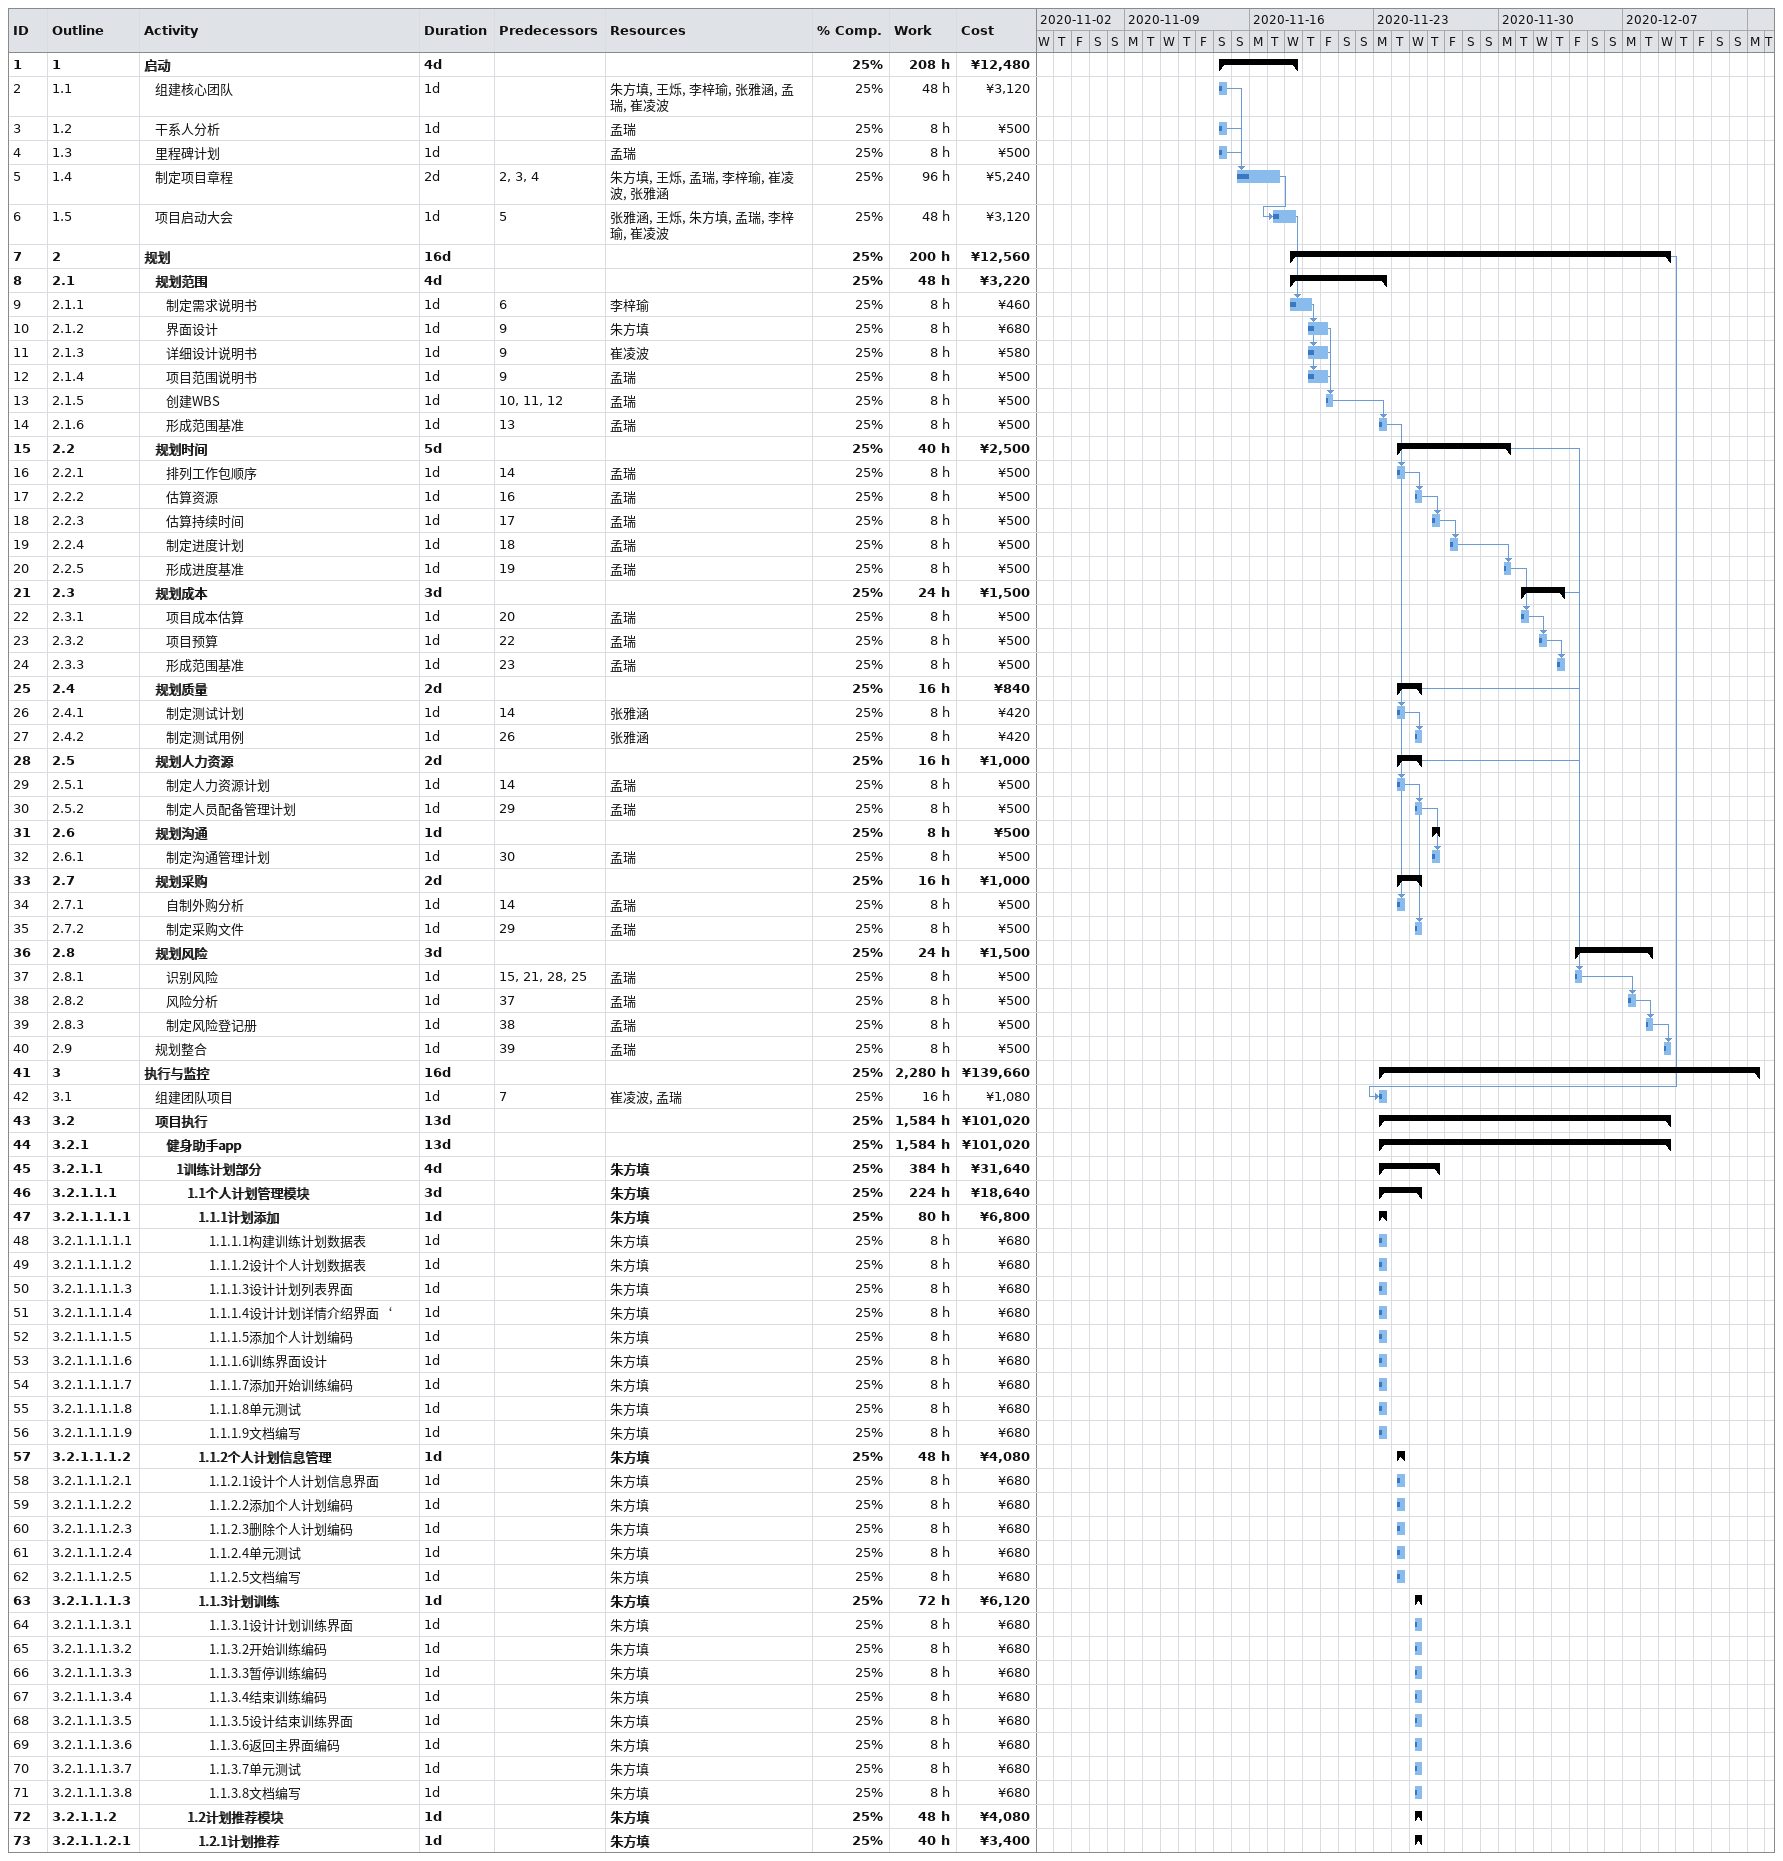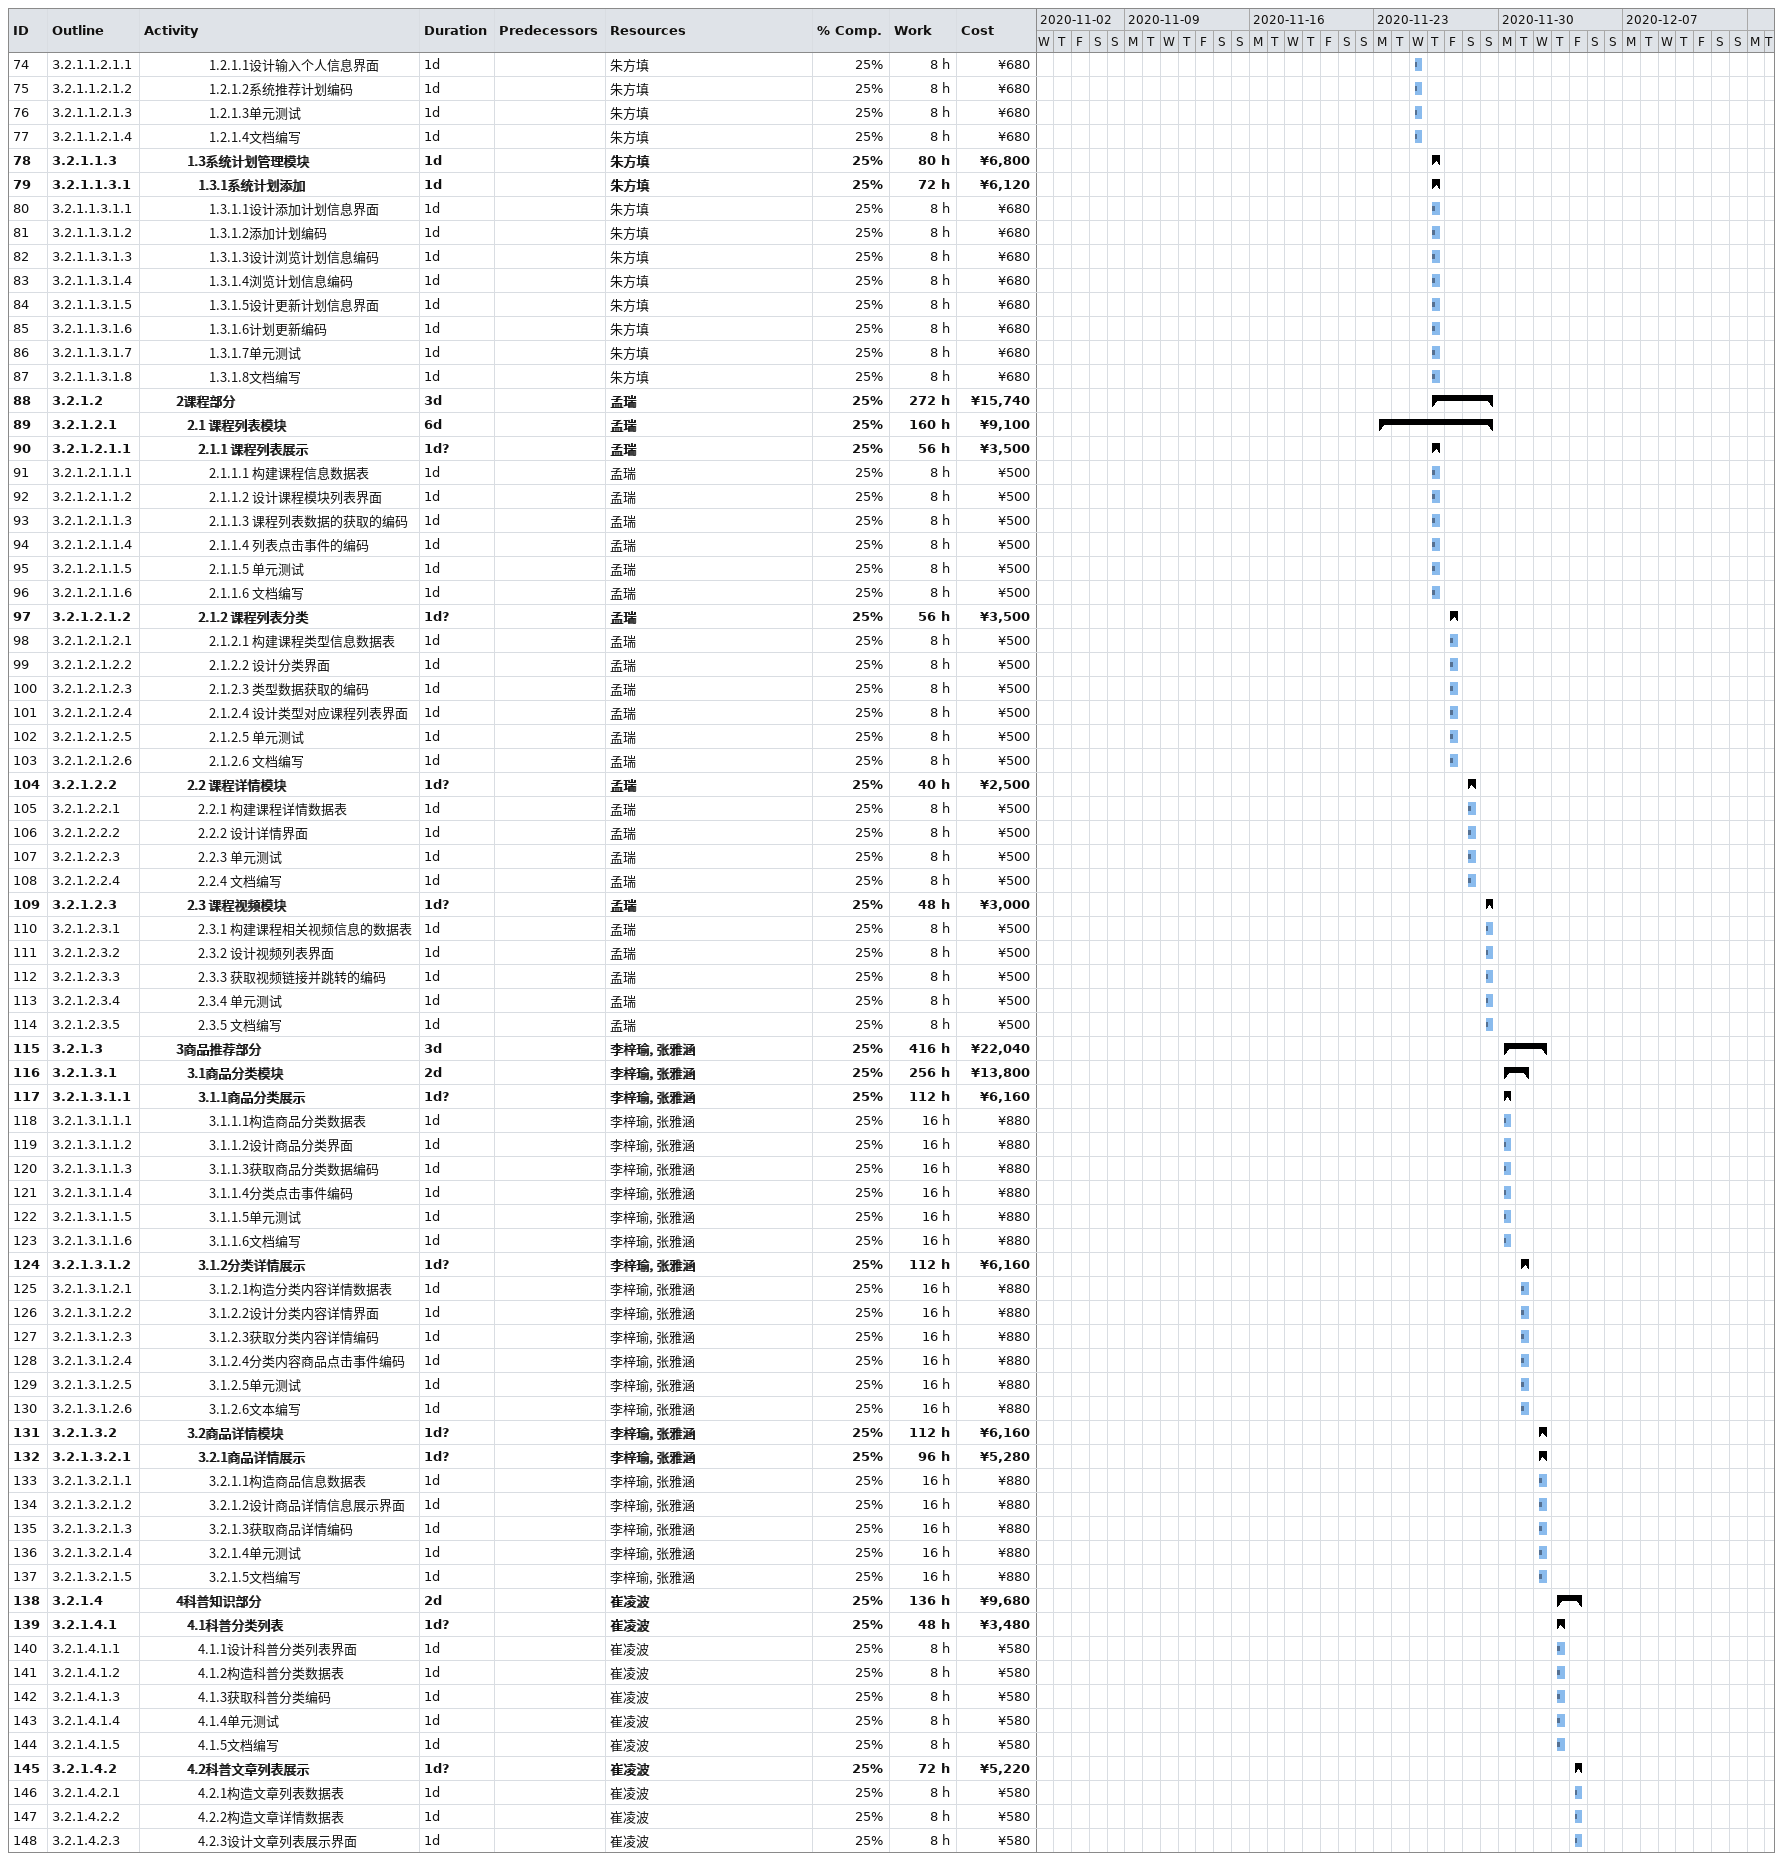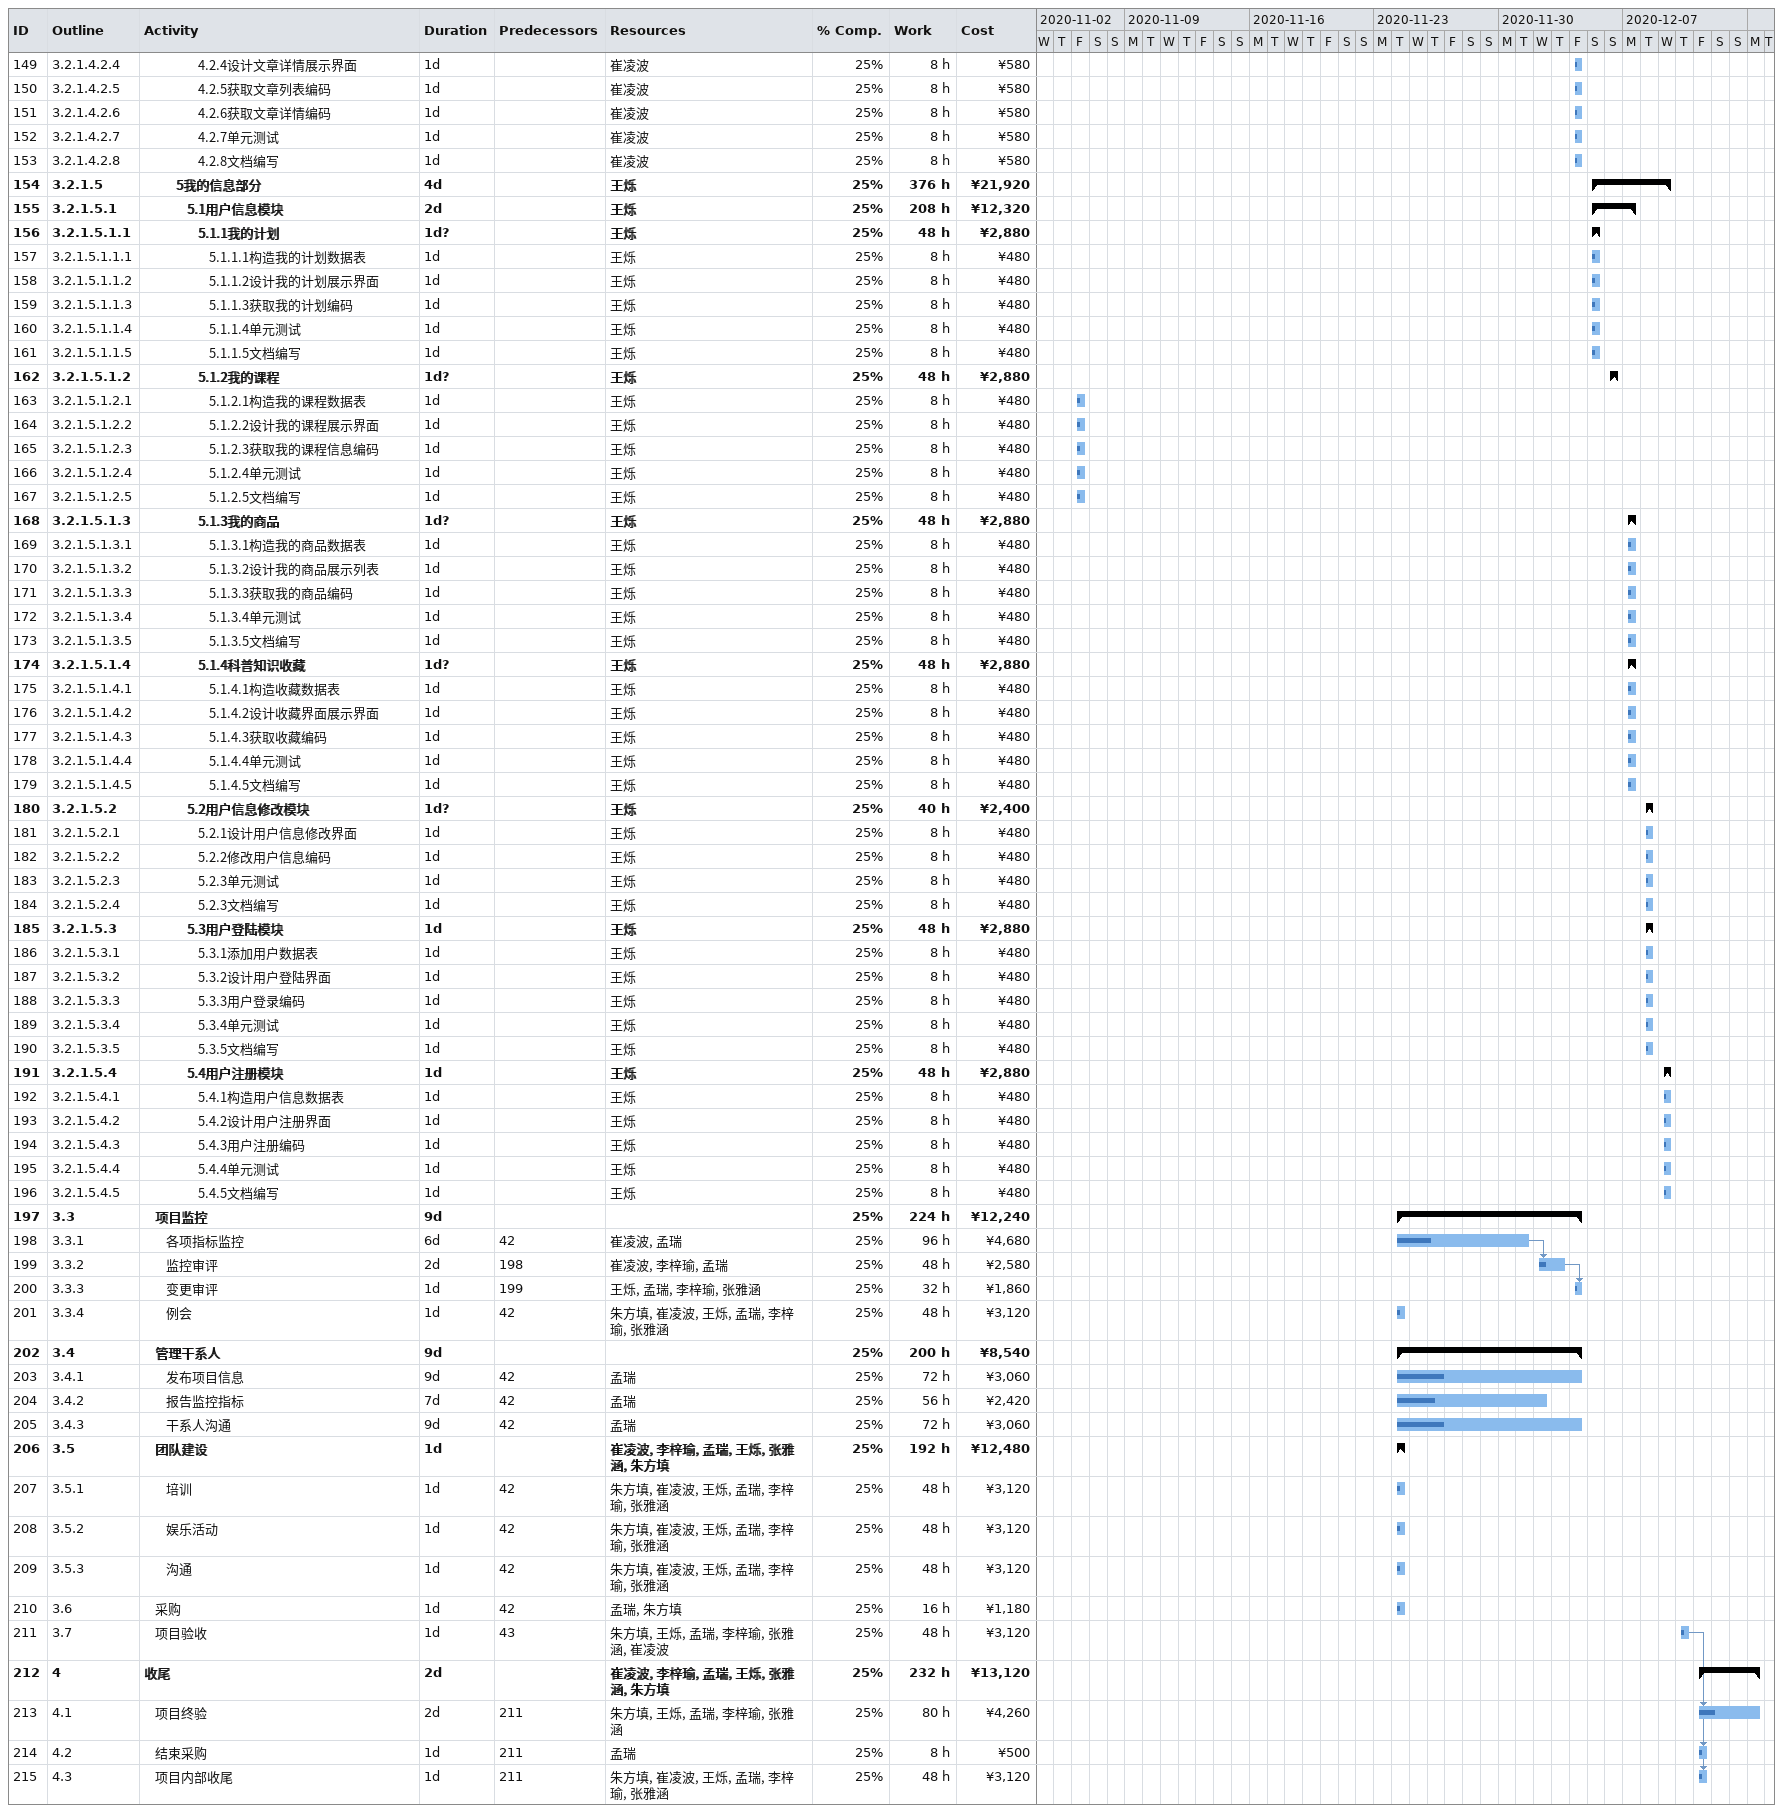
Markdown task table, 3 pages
| ID | WBS | Task | Duration | Start | Finish | Predecessors | Resources | % complete | Work (h) | Cost (¥) |
|---|---|---|---|---|---|---|---|---|---|---|
| 1 | 1 | **启动** | 4d | 2020-11-14 | 2020-11-18 |  |  | 25 | 208 | 12480 |
| 2 | 1.1 | 组建核心团队 | 1d | 2020-11-14 | 2020-11-14 |  | 朱方填, 王烁, 李梓瑜, 张雅涵, 孟瑞, 崔凌波 | 25 | 48 | 3120 |
| 3 | 1.2 | 干系人分析 | 1d | 2020-11-14 | 2020-11-14 |  | 孟瑞 | 25 | 8 | 500 |
| 4 | 1.3 | 里程碑计划 | 1d | 2020-11-14 | 2020-11-14 |  | 孟瑞 | 25 | 8 | 500 |
| 5 | 1.4 | 制定项目章程 | 2d | 2020-11-15 | 2020-11-17 | 2, 3, 4 | 朱方填, 王烁, 孟瑞, 李梓瑜, 崔凌波, 张雅涵 | 25 | 96 | 5240 |
| 6 | 1.5 | 项目启动大会 | 1d | 2020-11-17 | 2020-11-18 | 5 | 张雅涵, 王烁, 朱方填, 孟瑞, 李梓瑜, 崔凌波 | 25 | 48 | 3120 |
| 7 | 2 | **规划** | 16d | 2020-11-18 | 2020-12-09 |  |  | 25 | 200 | 12560 |
| 8 | 2.1 | **规划范围** | 4d | 2020-11-18 | 2020-11-23 |  |  | 25 | 48 | 3220 |
| 9 | 2.1.1 | 制定需求说明书 | 1d | 2020-11-18 | 2020-11-19 | 6 | 李梓瑜 | 25 | 8 | 460 |
| 10 | 2.1.2 | 界面设计 | 1d | 2020-11-19 | 2020-11-20 | 9 | 朱方填 | 25 | 8 | 680 |
| 11 | 2.1.3 | 详细设计说明书 | 1d | 2020-11-19 | 2020-11-20 | 9 | 崔凌波 | 25 | 8 | 580 |
| 12 | 2.1.4 | 项目范围说明书 | 1d | 2020-11-19 | 2020-11-20 | 9 | 孟瑞 | 25 | 8 | 500 |
| 13 | 2.1.5 | 创建WBS | 1d | 2020-11-20 | 2020-11-20 | 10, 11, 12 | 孟瑞 | 25 | 8 | 500 |
| 14 | 2.1.6 | 形成范围基准 | 1d | 2020-11-23 | 2020-11-23 | 13 | 孟瑞 | 25 | 8 | 500 |
| 15 | 2.2 | **规划时间** | 5d | 2020-11-24 | 2020-11-30 |  |  | 25 | 40 | 2500 |
| 16 | 2.2.1 | 排列工作包顺序 | 1d | 2020-11-24 | 2020-11-24 | 14 | 孟瑞 | 25 | 8 | 500 |
| 17 | 2.2.2 | 估算资源 | 1d | 2020-11-25 | 2020-11-25 | 16 | 孟瑞 | 25 | 8 | 500 |
| 18 | 2.2.3 | 估算持续时间 | 1d | 2020-11-26 | 2020-11-26 | 17 | 孟瑞 | 25 | 8 | 500 |
| 19 | 2.2.4 | 制定进度计划 | 1d | 2020-11-27 | 2020-11-27 | 18 | 孟瑞 | 25 | 8 | 500 |
| 20 | 2.2.5 | 形成进度基准 | 1d | 2020-11-30 | 2020-11-30 | 19 | 孟瑞 | 25 | 8 | 500 |
| 21 | 2.3 | **规划成本** | 3d | 2020-12-01 | 2020-12-03 |  |  | 25 | 24 | 1500 |
| 22 | 2.3.1 | 项目成本估算 | 1d | 2020-12-01 | 2020-12-01 | 20 | 孟瑞 | 25 | 8 | 500 |
| 23 | 2.3.2 | 项目预算 | 1d | 2020-12-02 | 2020-12-02 | 22 | 孟瑞 | 25 | 8 | 500 |
| 24 | 2.3.3 | 形成范围基准 | 1d | 2020-12-03 | 2020-12-03 | 23 | 孟瑞 | 25 | 8 | 500 |
| 25 | 2.4 | **规划质量** | 2d | 2020-11-24 | 2020-11-25 |  |  | 25 | 16 | 840 |
| 26 | 2.4.1 | 制定测试计划 | 1d | 2020-11-24 | 2020-11-24 | 14 | 张雅涵 | 25 | 8 | 420 |
| 27 | 2.4.2 | 制定测试用例 | 1d | 2020-11-25 | 2020-11-25 | 26 | 张雅涵 | 25 | 8 | 420 |
| 28 | 2.5 | **规划人力资源** | 2d | 2020-11-24 | 2020-11-25 |  |  | 25 | 16 | 1000 |
| 29 | 2.5.1 | 制定人力资源计划 | 1d | 2020-11-24 | 2020-11-24 | 14 | 孟瑞 | 25 | 8 | 500 |
| 30 | 2.5.2 | 制定人员配备管理计划 | 1d | 2020-11-25 | 2020-11-25 | 29 | 孟瑞 | 25 | 8 | 500 |
| 31 | 2.6 | **规划沟通** | 1d | 2020-11-26 | 2020-11-26 |  |  | 25 | 8 | 500 |
| 32 | 2.6.1 | 制定沟通管理计划 | 1d | 2020-11-26 | 2020-11-26 | 30 | 孟瑞 | 25 | 8 | 500 |
| 33 | 2.7 | **规划采购** | 2d | 2020-11-24 | 2020-11-25 |  |  | 25 | 16 | 1000 |
| 34 | 2.7.1 | 自制外购分析 | 1d | 2020-11-24 | 2020-11-24 | 14 | 孟瑞 | 25 | 8 | 500 |
| 35 | 2.7.2 | 制定采购文件 | 1d | 2020-11-25 | 2020-11-25 | 29 | 孟瑞 | 25 | 8 | 500 |
| 36 | 2.8 | **规划风险** | 3d | 2020-12-04 | 2020-12-08 |  |  | 25 | 24 | 1500 |
| 37 | 2.8.1 | 识别风险 | 1d | 2020-12-04 | 2020-12-04 | 15, 21, 28, 25 | 孟瑞 | 25 | 8 | 500 |
| 38 | 2.8.2 | 风险分析 | 1d | 2020-12-07 | 2020-12-07 | 37 | 孟瑞 | 25 | 8 | 500 |
| 39 | 2.8.3 | 制定风险登记册 | 1d | 2020-12-08 | 2020-12-08 | 38 | 孟瑞 | 25 | 8 | 500 |
| 40 | 2.9 | 规划整合 | 1d | 2020-12-09 | 2020-12-09 | 39 | 孟瑞 | 25 | 8 | 500 |
| 41 | 3 | **执行与监控** | 16d | 2020-11-23 | 2020-12-14 |  |  | 25 | 2280 | 139660 |
| 42 | 3.1 | 组建团队项目 | 1d | 2020-11-23 | 2020-11-23 | 7 | 崔凌波, 孟瑞 | 25 | 16 | 1080 |
| 43 | 3.2 | **项目执行** | 13d | 2020-11-23 | 2020-12-09 |  |  | 25 | 1584 | 101020 |
| 44 | 3.2.1 | **健身助手app** | 13d | 2020-11-23 | 2020-12-09 |  |  | 25 | 1584 | 101020 |
| 45 | 3.2.1.1 | **1训练计划部分** | 4d | 2020-11-23 | 2020-11-26 |  | 朱方填 | 25 | 384 | 31640 |
| 46 | 3.2.1.1.1 | **1.1个人计划管理模块** | 3d | 2020-11-23 | 2020-11-25 |  | 朱方填 | 25 | 224 | 18640 |
| 47 | 3.2.1.1.1.1 | **1.1.1计划添加** | 1d | 2020-11-23 | 2020-11-23 |  | 朱方填 | 25 | 80 | 6800 |
| 48 | 3.2.1.1.1.1.1 | 1.1.1.1构建训练计划数据表 | 1d | 2020-11-23 | 2020-11-23 |  | 朱方填 | 25 | 8 | 680 |
| 49 | 3.2.1.1.1.1.2 | 1.1.1.2设计个人计划数据表 | 1d | 2020-11-23 | 2020-11-23 |  | 朱方填 | 25 | 8 | 680 |
| 50 | 3.2.1.1.1.1.3 | 1.1.1.3设计计划列表界面 | 1d | 2020-11-23 | 2020-11-23 |  | 朱方填 | 25 | 8 | 680 |
| 51 | 3.2.1.1.1.1.4 | 1.1.1.4设计计划详情介绍界面‘ | 1d | 2020-11-23 | 2020-11-23 |  | 朱方填 | 25 | 8 | 680 |
| 52 | 3.2.1.1.1.1.5 | 1.1.1.5添加个人计划编码 | 1d | 2020-11-23 | 2020-11-23 |  | 朱方填 | 25 | 8 | 680 |
| 53 | 3.2.1.1.1.1.6 | 1.1.1.6训练界面设计 | 1d | 2020-11-23 | 2020-11-23 |  | 朱方填 | 25 | 8 | 680 |
| 54 | 3.2.1.1.1.1.7 | 1.1.1.7添加开始训练编码 | 1d | 2020-11-23 | 2020-11-23 |  | 朱方填 | 25 | 8 | 680 |
| 55 | 3.2.1.1.1.1.8 | 1.1.1.8单元测试 | 1d | 2020-11-23 | 2020-11-23 |  | 朱方填 | 25 | 8 | 680 |
| 56 | 3.2.1.1.1.1.9 | 1.1.1.9文档编写 | 1d | 2020-11-23 | 2020-11-23 |  | 朱方填 | 25 | 8 | 680 |
| 57 | 3.2.1.1.1.2 | **1.1.2个人计划信息管理** | 1d | 2020-11-24 | 2020-11-24 |  | 朱方填 | 25 | 48 | 4080 |
| 58 | 3.2.1.1.1.2.1 | 1.1.2.1设计个人计划信息界面 | 1d | 2020-11-24 | 2020-11-24 |  | 朱方填 | 25 | 8 | 680 |
| 59 | 3.2.1.1.1.2.2 | 1.1.2.2添加个人计划编码 | 1d | 2020-11-24 | 2020-11-24 |  | 朱方填 | 25 | 8 | 680 |
| 60 | 3.2.1.1.1.2.3 | 1.1.2.3删除个人计划编码 | 1d | 2020-11-24 | 2020-11-24 |  | 朱方填 | 25 | 8 | 680 |
| 61 | 3.2.1.1.1.2.4 | 1.1.2.4单元测试 | 1d | 2020-11-24 | 2020-11-24 |  | 朱方填 | 25 | 8 | 680 |
| 62 | 3.2.1.1.1.2.5 | 1.1.2.5文档编写 | 1d | 2020-11-24 | 2020-11-24 |  | 朱方填 | 25 | 8 | 680 |
| 63 | 3.2.1.1.1.3 | **1.1.3计划训练** | 1d | 2020-11-25 | 2020-11-25 |  | 朱方填 | 25 | 72 | 6120 |
| 64 | 3.2.1.1.1.3.1 | 1.1.3.1设计计划训练界面 | 1d | 2020-11-25 | 2020-11-25 |  | 朱方填 | 25 | 8 | 680 |
| 65 | 3.2.1.1.1.3.2 | 1.1.3.2开始训练编码 | 1d | 2020-11-25 | 2020-11-25 |  | 朱方填 | 25 | 8 | 680 |
| 66 | 3.2.1.1.1.3.3 | 1.1.3.3暂停训练编码 | 1d | 2020-11-25 | 2020-11-25 |  | 朱方填 | 25 | 8 | 680 |
| 67 | 3.2.1.1.1.3.4 | 1.1.3.4结束训练编码 | 1d | 2020-11-25 | 2020-11-25 |  | 朱方填 | 25 | 8 | 680 |
| 68 | 3.2.1.1.1.3.5 | 1.1.3.5设计结束训练界面 | 1d | 2020-11-25 | 2020-11-25 |  | 朱方填 | 25 | 8 | 680 |
| 69 | 3.2.1.1.1.3.6 | 1.1.3.6返回主界面编码 | 1d | 2020-11-25 | 2020-11-25 |  | 朱方填 | 25 | 8 | 680 |
| 70 | 3.2.1.1.1.3.7 | 1.1.3.7单元测试 | 1d | 2020-11-25 | 2020-11-25 |  | 朱方填 | 25 | 8 | 680 |
| 71 | 3.2.1.1.1.3.8 | 1.1.3.8文档编写 | 1d | 2020-11-25 | 2020-11-25 |  | 朱方填 | 25 | 8 | 680 |
| 72 | 3.2.1.1.2 | **1.2计划推荐模块** | 1d | 2020-11-25 | 2020-11-25 |  | 朱方填 | 25 | 48 | 4080 |
| 73 | 3.2.1.1.2.1 | **1.2.1计划推荐** | 1d | 2020-11-25 | 2020-11-25 |  | 朱方填 | 25 | 40 | 3400 |
| 74 | 3.2.1.1.2.1.1 | 1.2.1.1设计输入个人信息界面 | 1d | 2020-11-25 | 2020-11-25 |  | 朱方填 | 25 | 8 | 680 |
| 75 | 3.2.1.1.2.1.2 | 1.2.1.2系统推荐计划编码 | 1d | 2020-11-25 | 2020-11-25 |  | 朱方填 | 25 | 8 | 680 |
| 76 | 3.2.1.1.2.1.3 | 1.2.1.3单元测试 | 1d | 2020-11-25 | 2020-11-25 |  | 朱方填 | 25 | 8 | 680 |
| 77 | 3.2.1.1.2.1.4 | 1.2.1.4文档编写 | 1d | 2020-11-25 | 2020-11-25 |  | 朱方填 | 25 | 8 | 680 |
| 78 | 3.2.1.1.3 | **1.3系统计划管理模块** | 1d | 2020-11-26 | 2020-11-26 |  | 朱方填 | 25 | 80 | 6800 |
| 79 | 3.2.1.1.3.1 | **1.3.1系统计划添加** | 1d | 2020-11-26 | 2020-11-26 |  | 朱方填 | 25 | 72 | 6120 |
| 80 | 3.2.1.1.3.1.1 | 1.3.1.1设计添加计划信息界面 | 1d | 2020-11-26 | 2020-11-26 |  | 朱方填 | 25 | 8 | 680 |
| 81 | 3.2.1.1.3.1.2 | 1.3.1.2添加计划编码 | 1d | 2020-11-26 | 2020-11-26 |  | 朱方填 | 25 | 8 | 680 |
| 82 | 3.2.1.1.3.1.3 | 1.3.1.3设计浏览计划信息编码 | 1d | 2020-11-26 | 2020-11-26 |  | 朱方填 | 25 | 8 | 680 |
| 83 | 3.2.1.1.3.1.4 | 1.3.1.4浏览计划信息编码 | 1d | 2020-11-26 | 2020-11-26 |  | 朱方填 | 25 | 8 | 680 |
| 84 | 3.2.1.1.3.1.5 | 1.3.1.5设计更新计划信息界面 | 1d | 2020-11-26 | 2020-11-26 |  | 朱方填 | 25 | 8 | 680 |
| 85 | 3.2.1.1.3.1.6 | 1.3.1.6计划更新编码 | 1d | 2020-11-26 | 2020-11-26 |  | 朱方填 | 25 | 8 | 680 |
| 86 | 3.2.1.1.3.1.7 | 1.3.1.7单元测试 | 1d | 2020-11-26 | 2020-11-26 |  | 朱方填 | 25 | 8 | 680 |
| 87 | 3.2.1.1.3.1.8 | 1.3.1.8文档编写 | 1d | 2020-11-26 | 2020-11-26 |  | 朱方填 | 25 | 8 | 680 |
| 88 | 3.2.1.2 | **2课程部分** | 3d | 2020-11-26 | 2020-11-29 |  | 孟瑞 | 25 | 272 | 15740 |
| 89 | 3.2.1.2.1 | **2.1 课程列表模块** | 6d | 2020-11-23 | 2020-11-29 |  | 孟瑞 | 25 | 160 | 9100 |
| 90 | 3.2.1.2.1.1 | **2.1.1 课程列表展示** | 1d? | 2020-11-26 | 2020-11-26 |  | 孟瑞 | 25 | 56 | 3500 |
| 91 | 3.2.1.2.1.1.1 | 2.1.1.1 构建课程信息数据表 | 1d | 2020-11-26 | 2020-11-26 |  | 孟瑞 | 25 | 8 | 500 |
| 92 | 3.2.1.2.1.1.2 | 2.1.1.2 设计课程模块列表界面 | 1d | 2020-11-26 | 2020-11-26 |  | 孟瑞 | 25 | 8 | 500 |
| 93 | 3.2.1.2.1.1.3 | 2.1.1.3 课程列表数据的获取的编码 | 1d | 2020-11-26 | 2020-11-26 |  | 孟瑞 | 25 | 8 | 500 |
| 94 | 3.2.1.2.1.1.4 | 2.1.1.4 列表点击事件的编码 | 1d | 2020-11-26 | 2020-11-26 |  | 孟瑞 | 25 | 8 | 500 |
| 95 | 3.2.1.2.1.1.5 | 2.1.1.5 单元测试 | 1d | 2020-11-26 | 2020-11-26 |  | 孟瑞 | 25 | 8 | 500 |
| 96 | 3.2.1.2.1.1.6 | 2.1.1.6 文档编写 | 1d | 2020-11-26 | 2020-11-26 |  | 孟瑞 | 25 | 8 | 500 |
| 97 | 3.2.1.2.1.2 | **2.1.2 课程列表分类** | 1d? | 2020-11-27 | 2020-11-27 |  | 孟瑞 | 25 | 56 | 3500 |
| 98 | 3.2.1.2.1.2.1 | 2.1.2.1 构建课程类型信息数据表 | 1d | 2020-11-27 | 2020-11-27 |  | 孟瑞 | 25 | 8 | 500 |
| 99 | 3.2.1.2.1.2.2 | 2.1.2.2 设计分类界面 | 1d | 2020-11-27 | 2020-11-27 |  | 孟瑞 | 25 | 8 | 500 |
| 100 | 3.2.1.2.1.2.3 | 2.1.2.3 类型数据获取的编码 | 1d | 2020-11-27 | 2020-11-27 |  | 孟瑞 | 25 | 8 | 500 |
| 101 | 3.2.1.2.1.2.4 | 2.1.2.4 设计类型对应课程列表界面 | 1d | 2020-11-27 | 2020-11-27 |  | 孟瑞 | 25 | 8 | 500 |
| 102 | 3.2.1.2.1.2.5 | 2.1.2.5 单元测试 | 1d | 2020-11-27 | 2020-11-27 |  | 孟瑞 | 25 | 8 | 500 |
| 103 | 3.2.1.2.1.2.6 | 2.1.2.6 文档编写 | 1d | 2020-11-27 | 2020-11-27 |  | 孟瑞 | 25 | 8 | 500 |
| 104 | 3.2.1.2.2 | **2.2 课程详情模块** | 1d? | 2020-11-28 | 2020-11-28 |  | 孟瑞 | 25 | 40 | 2500 |
| 105 | 3.2.1.2.2.1 | 2.2.1 构建课程详情数据表 | 1d | 2020-11-28 | 2020-11-28 |  | 孟瑞 | 25 | 8 | 500 |
| 106 | 3.2.1.2.2.2 | 2.2.2 设计详情界面 | 1d | 2020-11-28 | 2020-11-28 |  | 孟瑞 | 25 | 8 | 500 |
| 107 | 3.2.1.2.2.3 | 2.2.3 单元测试 | 1d | 2020-11-28 | 2020-11-28 |  | 孟瑞 | 25 | 8 | 500 |
| 108 | 3.2.1.2.2.4 | 2.2.4 文档编写 | 1d | 2020-11-28 | 2020-11-28 |  | 孟瑞 | 25 | 8 | 500 |
| 109 | 3.2.1.2.3 | **2.3 课程视频模块** | 1d? | 2020-11-29 | 2020-11-29 |  | 孟瑞 | 25 | 48 | 3000 |
| 110 | 3.2.1.2.3.1 | 2.3.1 构建课程相关视频信息的数据表 | 1d | 2020-11-29 | 2020-11-29 |  | 孟瑞 | 25 | 8 | 500 |
| 111 | 3.2.1.2.3.2 | 2.3.2 设计视频列表界面 | 1d | 2020-11-29 | 2020-11-29 |  | 孟瑞 | 25 | 8 | 500 |
| 112 | 3.2.1.2.3.3 | 2.3.3 获取视频链接并跳转的编码 | 1d | 2020-11-29 | 2020-11-29 |  | 孟瑞 | 25 | 8 | 500 |
| 113 | 3.2.1.2.3.4 | 2.3.4 单元测试 | 1d | 2020-11-29 | 2020-11-29 |  | 孟瑞 | 25 | 8 | 500 |
| 114 | 3.2.1.2.3.5 | 2.3.5 文档编写 | 1d | 2020-11-29 | 2020-11-29 |  | 孟瑞 | 25 | 8 | 500 |
| 115 | 3.2.1.3 | **3商品推荐部分** | 3d | 2020-11-30 | 2020-12-02 |  | 李梓瑜, 张雅涵 | 25 | 416 | 22040 |
| 116 | 3.2.1.3.1 | **3.1商品分类模块** | 2d | 2020-11-30 | 2020-12-01 |  | 李梓瑜, 张雅涵 | 25 | 256 | 13800 |
| 117 | 3.2.1.3.1.1 | **3.1.1商品分类展示** | 1d? | 2020-11-30 | 2020-11-30 |  | 李梓瑜, 张雅涵 | 25 | 112 | 6160 |
| 118 | 3.2.1.3.1.1.1 | 3.1.1.1构造商品分类数据表 | 1d | 2020-11-30 | 2020-11-30 |  | 李梓瑜, 张雅涵 | 25 | 16 | 880 |
| 119 | 3.2.1.3.1.1.2 | 3.1.1.2设计商品分类界面 | 1d | 2020-11-30 | 2020-11-30 |  | 李梓瑜, 张雅涵 | 25 | 16 | 880 |
| 120 | 3.2.1.3.1.1.3 | 3.1.1.3获取商品分类数据编码 | 1d | 2020-11-30 | 2020-11-30 |  | 李梓瑜, 张雅涵 | 25 | 16 | 880 |
| 121 | 3.2.1.3.1.1.4 | 3.1.1.4分类点击事件编码 | 1d | 2020-11-30 | 2020-11-30 |  | 李梓瑜, 张雅涵 | 25 | 16 | 880 |
| 122 | 3.2.1.3.1.1.5 | 3.1.1.5单元测试 | 1d | 2020-11-30 | 2020-11-30 |  | 李梓瑜, 张雅涵 | 25 | 16 | 880 |
| 123 | 3.2.1.3.1.1.6 | 3.1.1.6文档编写 | 1d | 2020-11-30 | 2020-11-30 |  | 李梓瑜, 张雅涵 | 25 | 16 | 880 |
| 124 | 3.2.1.3.1.2 | **3.1.2分类详情展示** | 1d? | 2020-12-01 | 2020-12-01 |  | 李梓瑜, 张雅涵 | 25 | 112 | 6160 |
| 125 | 3.2.1.3.1.2.1 | 3.1.2.1构造分类内容详情数据表 | 1d | 2020-12-01 | 2020-12-01 |  | 李梓瑜, 张雅涵 | 25 | 16 | 880 |
| 126 | 3.2.1.3.1.2.2 | 3.1.2.2设计分类内容详情界面 | 1d | 2020-12-01 | 2020-12-01 |  | 李梓瑜, 张雅涵 | 25 | 16 | 880 |
| 127 | 3.2.1.3.1.2.3 | 3.1.2.3获取分类内容详情编码 | 1d | 2020-12-01 | 2020-12-01 |  | 李梓瑜, 张雅涵 | 25 | 16 | 880 |
| 128 | 3.2.1.3.1.2.4 | 3.1.2.4分类内容商品点击事件编码 | 1d | 2020-12-01 | 2020-12-01 |  | 李梓瑜, 张雅涵 | 25 | 16 | 880 |
| 129 | 3.2.1.3.1.2.5 | 3.1.2.5单元测试 | 1d | 2020-12-01 | 2020-12-01 |  | 李梓瑜, 张雅涵 | 25 | 16 | 880 |
| 130 | 3.2.1.3.1.2.6 | 3.1.2.6文本编写 | 1d | 2020-12-01 | 2020-12-01 |  | 李梓瑜, 张雅涵 | 25 | 16 | 880 |
| 131 | 3.2.1.3.2 | **3.2商品详情模块** | 1d? | 2020-12-02 | 2020-12-02 |  | 李梓瑜, 张雅涵 | 25 | 112 | 6160 |
| 132 | 3.2.1.3.2.1 | **3.2.1商品详情展示** | 1d? | 2020-12-02 | 2020-12-02 |  | 李梓瑜, 张雅涵 | 25 | 96 | 5280 |
| 133 | 3.2.1.3.2.1.1 | 3.2.1.1构造商品信息数据表 | 1d | 2020-12-02 | 2020-12-02 |  | 李梓瑜, 张雅涵 | 25 | 16 | 880 |
| 134 | 3.2.1.3.2.1.2 | 3.2.1.2设计商品详情信息展示界面 | 1d | 2020-12-02 | 2020-12-02 |  | 李梓瑜, 张雅涵 | 25 | 16 | 880 |
| 135 | 3.2.1.3.2.1.3 | 3.2.1.3获取商品详情编码 | 1d | 2020-12-02 | 2020-12-02 |  | 李梓瑜, 张雅涵 | 25 | 16 | 880 |
| 136 | 3.2.1.3.2.1.4 | 3.2.1.4单元测试 | 1d | 2020-12-02 | 2020-12-02 |  | 李梓瑜, 张雅涵 | 25 | 16 | 880 |
| 137 | 3.2.1.3.2.1.5 | 3.2.1.5文档编写 | 1d | 2020-12-02 | 2020-12-02 |  | 李梓瑜, 张雅涵 | 25 | 16 | 880 |
| 138 | 3.2.1.4 | **4科普知识部分** | 2d | 2020-12-03 | 2020-12-04 |  | 崔凌波 | 25 | 136 | 9680 |
| 139 | 3.2.1.4.1 | **4.1科普分类列表** | 1d? | 2020-12-03 | 2020-12-03 |  | 崔凌波 | 25 | 48 | 3480 |
| 140 | 3.2.1.4.1.1 | 4.1.1设计科普分类列表界面 | 1d | 2020-12-03 | 2020-12-03 |  | 崔凌波 | 25 | 8 | 580 |
| 141 | 3.2.1.4.1.2 | 4.1.2构造科普分类数据表 | 1d | 2020-12-03 | 2020-12-03 |  | 崔凌波 | 25 | 8 | 580 |
| 142 | 3.2.1.4.1.3 | 4.1.3获取科普分类编码 | 1d | 2020-12-03 | 2020-12-03 |  | 崔凌波 | 25 | 8 | 580 |
| 143 | 3.2.1.4.1.4 | 4.1.4单元测试 | 1d | 2020-12-03 | 2020-12-03 |  | 崔凌波 | 25 | 8 | 580 |
| 144 | 3.2.1.4.1.5 | 4.1.5文档编写 | 1d | 2020-12-03 | 2020-12-03 |  | 崔凌波 | 25 | 8 | 580 |
| 145 | 3.2.1.4.2 | **4.2科普文章列表展示** | 1d? | 2020-12-04 | 2020-12-04 |  | 崔凌波 | 25 | 72 | 5220 |
| 146 | 3.2.1.4.2.1 | 4.2.1构造文章列表数据表 | 1d | 2020-12-04 | 2020-12-04 |  | 崔凌波 | 25 | 8 | 580 |
| 147 | 3.2.1.4.2.2 | 4.2.2构造文章详情数据表 | 1d | 2020-12-04 | 2020-12-04 |  | 崔凌波 | 25 | 8 | 580 |
| 148 | 3.2.1.4.2.3 | 4.2.3设计文章列表展示界面 | 1d | 2020-12-04 | 2020-12-04 |  | 崔凌波 | 25 | 8 | 580 |
| 149 | 3.2.1.4.2.4 | 4.2.4设计文章详情展示界面 | 1d | 2020-12-04 | 2020-12-04 |  | 崔凌波 | 25 | 8 | 580 |
| 150 | 3.2.1.4.2.5 | 4.2.5获取文章列表编码 | 1d | 2020-12-04 | 2020-12-04 |  | 崔凌波 | 25 | 8 | 580 |
| 151 | 3.2.1.4.2.6 | 4.2.6获取文章详情编码 | 1d | 2020-12-04 | 2020-12-04 |  | 崔凌波 | 25 | 8 | 580 |
| 152 | 3.2.1.4.2.7 | 4.2.7单元测试 | 1d | 2020-12-04 | 2020-12-04 |  | 崔凌波 | 25 | 8 | 580 |
| 153 | 3.2.1.4.2.8 | 4.2.8文档编写 | 1d | 2020-12-04 | 2020-12-04 |  | 崔凌波 | 25 | 8 | 580 |
| 154 | 3.2.1.5 | **5我的信息部分** | 4d | 2020-12-05 | 2020-12-09 |  | 王烁 | 25 | 376 | 21920 |
| 155 | 3.2.1.5.1 | **5.1用户信息模块** | 2d | 2020-12-05 | 2020-12-07 |  | 王烁 | 25 | 208 | 12320 |
| 156 | 3.2.1.5.1.1 | **5.1.1我的计划** | 1d? | 2020-12-05 | 2020-12-05 |  | 王烁 | 25 | 48 | 2880 |
| 157 | 3.2.1.5.1.1.1 | 5.1.1.1构造我的计划数据表 | 1d | 2020-12-05 | 2020-12-05 |  | 王烁 | 25 | 8 | 480 |
| 158 | 3.2.1.5.1.1.2 | 5.1.1.2设计我的计划展示界面 | 1d | 2020-12-05 | 2020-12-05 |  | 王烁 | 25 | 8 | 480 |
| 159 | 3.2.1.5.1.1.3 | 5.1.1.3获取我的计划编码 | 1d | 2020-12-05 | 2020-12-05 |  | 王烁 | 25 | 8 | 480 |
| 160 | 3.2.1.5.1.1.4 | 5.1.1.4单元测试 | 1d | 2020-12-05 | 2020-12-05 |  | 王烁 | 25 | 8 | 480 |
| 161 | 3.2.1.5.1.1.5 | 5.1.1.5文档编写 | 1d | 2020-12-05 | 2020-12-05 |  | 王烁 | 25 | 8 | 480 |
| 162 | 3.2.1.5.1.2 | **5.1.2我的课程** | 1d? | 2020-12-06 | 2020-12-06 |  | 王烁 | 25 | 48 | 2880 |
| 163 | 3.2.1.5.1.2.1 | 5.1.2.1构造我的课程数据表 | 1d | 2020-11-06 | 2020-11-06 |  | 王烁 | 25 | 8 | 480 |
| 164 | 3.2.1.5.1.2.2 | 5.1.2.2设计我的课程展示界面 | 1d | 2020-11-06 | 2020-11-06 |  | 王烁 | 25 | 8 | 480 |
| 165 | 3.2.1.5.1.2.3 | 5.1.2.3获取我的课程信息编码 | 1d | 2020-11-06 | 2020-11-06 |  | 王烁 | 25 | 8 | 480 |
| 166 | 3.2.1.5.1.2.4 | 5.1.2.4单元测试 | 1d | 2020-11-06 | 2020-11-06 |  | 王烁 | 25 | 8 | 480 |
| 167 | 3.2.1.5.1.2.5 | 5.1.2.5文档编写 | 1d | 2020-11-06 | 2020-11-06 |  | 王烁 | 25 | 8 | 480 |
| 168 | 3.2.1.5.1.3 | **5.1.3我的商品** | 1d? | 2020-12-07 | 2020-12-07 |  | 王烁 | 25 | 48 | 2880 |
| 169 | 3.2.1.5.1.3.1 | 5.1.3.1构造我的商品数据表 | 1d | 2020-12-07 | 2020-12-07 |  | 王烁 | 25 | 8 | 480 |
| 170 | 3.2.1.5.1.3.2 | 5.1.3.2设计我的商品展示列表 | 1d | 2020-12-07 | 2020-12-07 |  | 王烁 | 25 | 8 | 480 |
| 171 | 3.2.1.5.1.3.3 | 5.1.3.3获取我的商品编码 | 1d | 2020-12-07 | 2020-12-07 |  | 王烁 | 25 | 8 | 480 |
| 172 | 3.2.1.5.1.3.4 | 5.1.3.4单元测试 | 1d | 2020-12-07 | 2020-12-07 |  | 王烁 | 25 | 8 | 480 |
| 173 | 3.2.1.5.1.3.5 | 5.1.3.5文档编写 | 1d | 2020-12-07 | 2020-12-07 |  | 王烁 | 25 | 8 | 480 |
| 174 | 3.2.1.5.1.4 | **5.1.4科普知识收藏** | 1d? | 2020-12-07 | 2020-12-07 |  | 王烁 | 25 | 48 | 2880 |
| 175 | 3.2.1.5.1.4.1 | 5.1.4.1构造收藏数据表 | 1d | 2020-12-07 | 2020-12-07 |  | 王烁 | 25 | 8 | 480 |
| 176 | 3.2.1.5.1.4.2 | 5.1.4.2设计收藏界面展示界面 | 1d | 2020-12-07 | 2020-12-07 |  | 王烁 | 25 | 8 | 480 |
| 177 | 3.2.1.5.1.4.3 | 5.1.4.3获取收藏编码 | 1d | 2020-12-07 | 2020-12-07 |  | 王烁 | 25 | 8 | 480 |
| 178 | 3.2.1.5.1.4.4 | 5.1.4.4单元测试 | 1d | 2020-12-07 | 2020-12-07 |  | 王烁 | 25 | 8 | 480 |
| 179 | 3.2.1.5.1.4.5 | 5.1.4.5文档编写 | 1d | 2020-12-07 | 2020-12-07 |  | 王烁 | 25 | 8 | 480 |
| 180 | 3.2.1.5.2 | **5.2用户信息修改模块** | 1d? | 2020-12-08 | 2020-12-08 |  | 王烁 | 25 | 40 | 2400 |
| 181 | 3.2.1.5.2.1 | 5.2.1设计用户信息修改界面 | 1d | 2020-12-08 | 2020-12-08 |  | 王烁 | 25 | 8 | 480 |
| 182 | 3.2.1.5.2.2 | 5.2.2修改用户信息编码 | 1d | 2020-12-08 | 2020-12-08 |  | 王烁 | 25 | 8 | 480 |
| 183 | 3.2.1.5.2.3 | 5.2.3单元测试 | 1d | 2020-12-08 | 2020-12-08 |  | 王烁 | 25 | 8 | 480 |
| 184 | 3.2.1.5.2.4 | 5.2.3文档编写 | 1d | 2020-12-08 | 2020-12-08 |  | 王烁 | 25 | 8 | 480 |
| 185 | 3.2.1.5.3 | **5.3用户登陆模块** | 1d | 2020-12-08 | 2020-12-08 |  | 王烁 | 25 | 48 | 2880 |
| 186 | 3.2.1.5.3.1 | 5.3.1添加用户数据表 | 1d | 2020-12-08 | 2020-12-08 |  | 王烁 | 25 | 8 | 480 |
| 187 | 3.2.1.5.3.2 | 5.3.2设计用户登陆界面 | 1d | 2020-12-08 | 2020-12-08 |  | 王烁 | 25 | 8 | 480 |
| 188 | 3.2.1.5.3.3 | 5.3.3用户登录编码 | 1d | 2020-12-08 | 2020-12-08 |  | 王烁 | 25 | 8 | 480 |
| 189 | 3.2.1.5.3.4 | 5.3.4单元测试 | 1d | 2020-12-08 | 2020-12-08 |  | 王烁 | 25 | 8 | 480 |
| 190 | 3.2.1.5.3.5 | 5.3.5文档编写 | 1d | 2020-12-08 | 2020-12-08 |  | 王烁 | 25 | 8 | 480 |
| 191 | 3.2.1.5.4 | **5.4用户注册模块** | 1d | 2020-12-09 | 2020-12-09 |  | 王烁 | 25 | 48 | 2880 |
| 192 | 3.2.1.5.4.1 | 5.4.1构造用户信息数据表 | 1d | 2020-12-09 | 2020-12-09 |  | 王烁 | 25 | 8 | 480 |
| 193 | 3.2.1.5.4.2 | 5.4.2设计用户注册界面 | 1d | 2020-12-09 | 2020-12-09 |  | 王烁 | 25 | 8 | 480 |
| 194 | 3.2.1.5.4.3 | 5.4.3用户注册编码 | 1d | 2020-12-09 | 2020-12-09 |  | 王烁 | 25 | 8 | 480 |
| 195 | 3.2.1.5.4.4 | 5.4.4单元测试 | 1d | 2020-12-09 | 2020-12-09 |  | 王烁 | 25 | 8 | 480 |
| 196 | 3.2.1.5.4.5 | 5.4.5文档编写 | 1d | 2020-12-09 | 2020-12-09 |  | 王烁 | 25 | 8 | 480 |
| 197 | 3.3 | **项目监控** | 9d | 2020-11-24 | 2020-12-04 |  |  | 25 | 224 | 12240 |
| 198 | 3.3.1 | 各项指标监控 | 6d | 2020-11-24 | 2020-12-01 | 42 | 崔凌波, 孟瑞 | 25 | 96 | 4680 |
| 199 | 3.3.2 | 监控审评 | 2d | 2020-12-02 | 2020-12-03 | 198 | 崔凌波, 李梓瑜, 孟瑞 | 25 | 48 | 2580 |
| 200 | 3.3.3 | 变更审评 | 1d | 2020-12-04 | 2020-12-04 | 199 | 王烁, 孟瑞, 李梓瑜, 张雅涵 | 25 | 32 | 1860 |
| 201 | 3.3.4 | 例会 | 1d | 2020-11-24 | 2020-11-24 | 42 | 朱方填, 崔凌波, 王烁, 孟瑞, 李梓瑜, 张雅涵 | 25 | 48 | 3120 |
| 202 | 3.4 | **管理干系人** | 9d | 2020-11-24 | 2020-12-04 |  |  | 25 | 200 | 8540 |
| 203 | 3.4.1 | 发布项目信息 | 9d | 2020-11-24 | 2020-12-04 | 42 | 孟瑞 | 25 | 72 | 3060 |
| 204 | 3.4.2 | 报告监控指标 | 7d | 2020-11-24 | 2020-12-02 | 42 | 孟瑞 | 25 | 56 | 2420 |
| 205 | 3.4.3 | 干系人沟通 | 9d | 2020-11-24 | 2020-12-04 | 42 | 孟瑞 | 25 | 72 | 3060 |
| 206 | 3.5 | **团队建设** | 1d | 2020-11-24 | 2020-11-24 |  | 崔凌波, 李梓瑜, 孟瑞, 王烁, 张雅涵, 朱方填 | 25 | 192 | 12480 |
| 207 | 3.5.1 | 培训 | 1d | 2020-11-24 | 2020-11-24 | 42 | 朱方填, 崔凌波, 王烁, 孟瑞, 李梓瑜, 张雅涵 | 25 | 48 | 3120 |
| 208 | 3.5.2 | 娱乐活动 | 1d | 2020-11-24 | 2020-11-24 | 42 | 朱方填, 崔凌波, 王烁, 孟瑞, 李梓瑜, 张雅涵 | 25 | 48 | 3120 |
| 209 | 3.5.3 | 沟通 | 1d | 2020-11-24 | 2020-11-24 | 42 | 朱方填, 崔凌波, 王烁, 孟瑞, 李梓瑜, 张雅涵 | 25 | 48 | 3120 |
| 210 | 3.6 | 采购 | 1d | 2020-11-24 | 2020-11-24 | 42 | 孟瑞, 朱方填 | 25 | 16 | 1180 |
| 211 | 3.7 | 项目验收 | 1d | 2020-12-10 | 2020-12-10 | 43 | 朱方填, 王烁, 孟瑞, 李梓瑜, 张雅涵, 崔凌波 | 25 | 48 | 3120 |
| 212 | 4 | **收尾** | 2d | 2020-12-11 | 2020-12-14 |  | 崔凌波, 李梓瑜, 孟瑞, 王烁, 张雅涵, 朱方填 | 25 | 232 | 13120 |
| 213 | 4.1 | 项目终验 | 2d | 2020-12-11 | 2020-12-14 | 211 | 朱方填, 王烁, 孟瑞, 李梓瑜, 张雅涵 | 25 | 80 | 4260 |
| 214 | 4.2 | 结束采购 | 1d | 2020-12-11 | 2020-12-11 | 211 | 孟瑞 | 25 | 8 | 500 |
| 215 | 4.3 | 项目内部收尾 | 1d | 2020-12-11 | 2020-12-11 | 211 | 朱方填, 崔凌波, 王烁, 孟瑞, 李梓瑜, 张雅涵 | 25 | 48 | 3120 |
